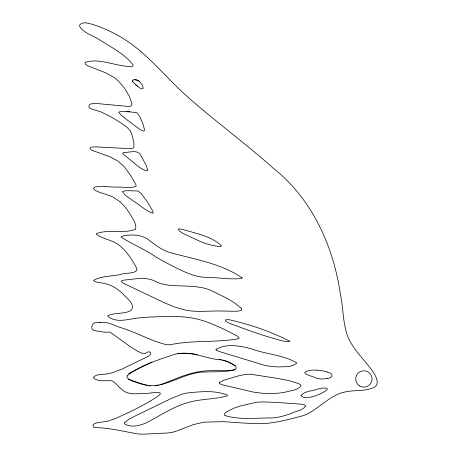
<?xml version="1.0" encoding="UTF-8"?>
<svg xmlns="http://www.w3.org/2000/svg" width="457" height="457" viewBox="0 0 457 457"><rect width="100%" height="100%" fill="white"/><g stroke="black" fill="none" stroke-linecap="round" stroke-linejoin="round"><path stroke-width="0.69" d="M128.463 373.82L129.628 373.095M130.056 372.855L151.987 362.07M160.344 384.88L174.408 379.259A135.129 135.129 0 0 1 179.173 377.362L182.314 376.22A155.751 155.751 0 0 1 188.387 374.232L195.585 372.324A63.546 63.546 0 0 1 200.177 371.518C211.859 369.616 223.827 371.695 235.458 369.696M327.321 378.419C333.821 377.825 333.45 373.26 327.406 372.089M157.779 385.537L158.813 385.302M155.688 385.908L156.74 385.737M177.556 353.644L189.095 353.478A62.78 62.78 0 0 1 193.991 354.026L195.099 354.209M134.227 79.764L132.393 80.312L132.627 81.5A7.095 7.095 0 0 0 132.947 81.963L135.78 84.785A57.759 57.759 0 0 0 137.071 85.859C139.242 88.115 145.503 91.646 142.293 85.322A14.253 14.253 0 0 0 141.356 83.671L139.339 81.369A7.266 7.266 0 0 0 136.637 80.009A7.655 7.655 0 0 0 134.581 79.752L134.227 79.764A7.466 7.466 0 0 1 139.351 81.357M100.517 322.471L104.379 322.413A18.314 18.314 0 0 1 106.035 322.556L110.023 323.476L115.832 325.841A74.948 74.948 0 0 0 119.208 327.149C135.169 331.696 149.679 340.425 165.708 344.527A25.192 25.192 0 0 0 170.21 344.749C192.797 339.911 216.207 342.841 238.794 338.666L238.982 337.557L236.777 335.718L223.136 328.84A350.673 350.673 0 0 0 213.699 324.767C200.76 318.775 186.547 316.25 172.34 316.57A349.451 349.451 0 0 0 163.223 316.552L148.919 317.089A194.031 194.031 0 0 0 141.59 317.741C130.708 317.981 116.992 324.327 107.755 316.187L107.812 315.776C114.844 312.24 123.876 314.507 130.919 310.492C136.363 304.493 125.892 297.593 122.385 293.348C117.495 288.955 111.839 285.099 105.327 283.666C101.591 282.386 96.861 283.214 93.691 280.724L93.702 280.347C101.717 275.714 112.051 276.485 120.985 274.389C124.39 272.429 140.842 274.543 135.963 266.819C131.662 259.33 127.092 251.693 120.311 246.163C113.485 239.999 103.385 239.537 96.301 234.155L96.278 233.698C108.383 228.86 123.31 234.155 135.466 229.254C137.22 223.702 132.182 218.389 129.862 213.659C125.869 207.438 120.968 201.497 114.324 198.001C113.17 195.248 86.687 190.712 95.313 186.856C102.745 186.045 110.251 187.09 117.706 187.13C123.704 186.707 130.696 188.798 136.192 186.153L135.849 184.491L132.399 178.464A186.565 186.565 0 0 0 129.931 174.517L123.938 166.342L117.586 160.835L109.429 156.557L92.685 150.599L90.663 149.462L89.949 148.359L90.383 147.577L91.286 147.16L94.925 146.834L130.616 148.691L133.101 148.142L133.992 146.943L133.827 142.264L131.593 133.438L130.171 130.616L127.269 127.572L120.717 122.756L110.611 116.632L100.968 111.896L90.629 108.669L89.406 107.692L88.875 106.418L89.189 105.11L90.497 104.025L94.588 103.316L126.778 106.321L129.388 106.367L131.13 105.864L131.902 104.504L131.89 103.402L129.354 96.381L124.367 87.95L118.631 81.22A39.239 39.239 0 0 0 113.976 77.422L105.436 72.709L87.573 65.711L85.242 63.969L85.048 62.386C100.334 57.354 117.152 67.402 132.69 66.362L133.267 65.174C124.932 54.154 111.765 47.591 100.243 40.29C93.748 35.435 83.768 33.629 79.638 26.272A2.508 2.508 0 0 1 80.158 24.421C83.642 21.279 88.886 23.558 92.834 24.467C103.693 27.968 114.107 32.853 123.796 38.885C147.211 53.578 164.366 75.651 184.548 94.113C213.356 120.06 244.883 142.784 273.789 168.622C312.468 199.56 333.439 246.449 340.482 294.611C343.447 308.846 342.773 323.899 348.125 337.574C353.478 349.314 362.915 358.402 370.627 368.553C374.426 373.346 382.298 385.017 372.489 388.004C364.223 391.432 354.883 389.924 346.217 391.752C340.157 392.723 334.575 395.499 329.531 398.904C321.728 404.017 314.719 410.426 306.247 414.476A30.768 30.768 0 0 1 302.665 415.824C286.128 420.074 269.51 424.993 252.178 423.393A259.13 259.13 0 0 1 242.878 423.005L223.119 421.645L204.199 422.159L193.477 424.564L176.328 431.151L171.986 432.431L167.668 432.985L144.029 434.15A70.784 70.784 0 0 1 138.328 433.979C123.624 431.568 109.166 427.603 94.113 427.609C88.064 421.388 107.606 422.571 109.948 420.354A60.244 60.244 0 0 0 113.473 419.28C128.451 412.974 143.224 405.719 156.9 396.922C168.502 389.181 147.428 393.951 144.303 393.517A111.976 111.976 0 0 1 139.831 393.666C133.295 393.957 126.138 394.208 121.305 388.884C117.106 386.359 114.838 379.876 109.103 380.607C103.836 380.852 97.455 381.452 93.234 377.819C95.776 373.192 104.316 375.111 108.977 373.489A38.445 38.445 0 0 0 112.536 372.655L122.196 369.016L147.354 356.763L149.576 355.472L150.707 353.952A1.857 1.857 0 0 0 150.713 353.084A2.039 2.039 0 0 0 150.364 352.33L148.679 351.679L145.526 353.232L143.932 353.467L141.539 352.998L137.923 351.439L130.342 346.72L109.977 332.05L104.596 332.25L94.987 330.719L92.691 329.794A2.194 2.194 0 0 1 92.2 329.166C91.394 327.086 91.96 324.247 94.119 323.213A7.466 7.466 0 0 1 95.359 322.636L99.609 322.431A14.961 14.961 0 0 0 100.517 322.471A15.298 15.298 0 0 1 99.289 322.402M126.715 111.634L120.094 111.611L118.831 112.302L120.699 114.718L126.612 119.551L140.288 129.697L143.698 131.148L144.372 130.451L144.423 129.382L143.052 124.104L139.711 116.472L137.066 113.016A3.188 3.188 0 0 0 136.215 112.611L129.285 111.794A54.497 54.497 0 0 0 126.715 111.634A55.611 55.611 0 0 1 129.714 111.834M317.175 370.159L313.725 370.079A24.815 24.815 0 0 0 307.949 370.867C297.987 373.42 314.599 376.671 316.781 378.259A19.582 19.582 0 0 0 317.923 378.533A22.496 22.496 0 0 0 327.315 378.39M149.022 385.811L150.182 385.954M196.207 354.409L197.327 354.626M219.491 359.379L221.091 359.688M146.023 385.194L147.234 385.479M222.668 360.042L228.666 362.07L235.378 365.8M145.412 385.051L128.149 379.127M317.169 370.216A39.753 39.753 0 0 1 327.441 371.975M137.551 86.242A56.337 56.337 0 0 1 135.786 84.785M132.947 81.963A6.849 6.849 0 0 1 132.541 81.357M241.604 308.886L241.604 309.949L240.611 310.669L236.372 311.297L217.972 310.949L197.732 311.434L191.34 310.994L184.754 309.915L175.517 307.31L165.634 303.357L123.276 283.214L121.151 281.432L121.916 280.667L124.093 280.101L141.259 278.233L144.886 278.319L150.107 279.364A39.256 39.256 0 0 1 153.94 280.672C164.846 286.825 177.67 285.357 189.666 286.293C197.081 286.728 204.662 287.447 211.465 290.686C221.856 295.953 233.39 300.426 241.604 308.886M122.716 191.734C124.51 195.785 129.371 197.692 132.576 200.52C139.379 204.616 145.503 210.786 152.986 213.305L153.186 212.436L152.432 210.46L147.965 202.937A156.917 156.917 0 0 0 145.577 199.412L140.956 193.282L138.031 190.992L126.869 190.689L123.733 191.037L122.716 191.734M289.584 341.196C283.626 342.442 276.582 338.797 270.515 337.58C257.874 333.684 245.375 329.32 233.036 324.556C230.665 324.07 220.074 319.3 228.609 319.603C249.585 324.333 270.567 331.348 289.584 341.196M215.967 349.428L216.475 350.325L219.491 351.57L263.758 365.046A69.315 69.315 0 0 0 268.425 365.988A70.367 70.367 0 0 0 277.89 366.908C284.003 366.52 291.783 367.554 296.616 363.304L296.45 362.669C282.952 354.861 265.814 354.272 251.144 348.788C239.896 345.778 226.512 343.201 215.967 349.428M301.054 395.448C303.796 399.715 311.011 396.95 315.084 395.928A49.704 49.704 0 0 0 321.939 393.003C333.519 387.256 323.636 387.319 317.666 389.118C312.262 391.158 305.025 390.861 301.054 395.448M242.033 277.782L241.93 278.382C229.802 279.918 217.315 277.273 205.062 277.342C195.065 276.771 185.765 272.635 176.922 268.242A352.604 352.604 0 0 1 155.906 256.96C144.875 249.453 132.336 244.175 121.145 237.189L121.288 236.435C129.497 234.195 139.299 234.372 146.914 238.611C154.757 244.461 162.492 251.019 172.34 253.149C196.093 259.645 221.291 263.683 242.033 277.782M147.52 169.861L147.171 170.764C139.905 169.496 134.478 162.629 128.48 158.522C127.766 156.991 120.397 153.775 123.487 152.415C129.44 152.872 138.34 148.611 141.184 156.214A105.458 105.458 0 0 1 143.03 159.304L146.588 166.342L147.52 169.861M127.103 375.883L126.897 376.894C128.606 380.647 133.558 381.269 137.009 382.743A84.008 84.008 0 0 0 144.852 384.771C162.743 388.69 178.636 376.397 195.636 373.061A44.369 44.369 0 0 1 199.989 372.306C206.718 371.095 257.034 374.14 226.335 361.127A43.295 43.295 0 0 0 221.068 359.899C205.09 358.802 189.558 349.576 173.426 354.689C157.551 360.305 140.208 365.063 127.103 375.883M305.43 406.113C302.785 410.512 296.484 410.906 292.177 413.065C285.556 415.516 278.713 417.647 271.607 417.961C256.183 417.801 239.222 420.246 224.524 415.322L224.198 414.608L224.461 413.791L226.478 411.928L233.824 408.175L241.062 405.799L256.988 402.177L262.364 401.926L275.491 402.36L300.472 404.108L304.173 404.713L305.133 405.319L305.43 406.113M221.234 245.917L220.548 246.466L218.646 246.506L211.42 245.152A88.727 88.727 0 0 1 207.958 244.209L206.85 243.872A74.708 74.708 0 0 1 201.006 241.793L183.017 233.481L179.424 230.996L178.304 229.094L179.761 228.871L183.337 229.677L198.784 233.978L206.29 236.589A66.242 66.242 0 0 1 211.414 238.914A69.87 69.87 0 0 1 214.516 240.588L219.571 243.912L221.234 245.917M219.411 382.52L219.343 383.177L219.96 383.794L223.119 385L253.715 392.152L265.174 393.614L277.713 393.249A92.474 92.474 0 0 0 285.254 392.146C290.486 390.604 297.456 390.432 301.037 385.919L300.449 384.72L298.661 383.6L288.938 380.624L279.13 378.67L250.665 374.209L245.135 374.483L237.577 376.077L223.77 380.27L219.411 382.52M124.858 422.331L124.464 423.845C132.262 428.5 142.63 425.096 150.033 420.863C160.001 415.459 169.656 409.369 180.229 405.176A75.668 75.668 0 0 1 185.85 403.24C199.263 398.67 213.853 399.641 227.335 395.893L227.409 395.099C214.91 390.038 200.377 391.638 187.187 392.986A49.122 49.122 0 0 0 181.572 394.357L172.209 398.047L134.004 416.561L128.388 419.583L124.858 422.331M359.63 385.931A8.186 8.186 0 0 0 372.089 379.161A8.186 8.186 0 0 0 359.996 371.758A8.186 8.186 0 0 0 359.63 385.931"/></g></svg>
